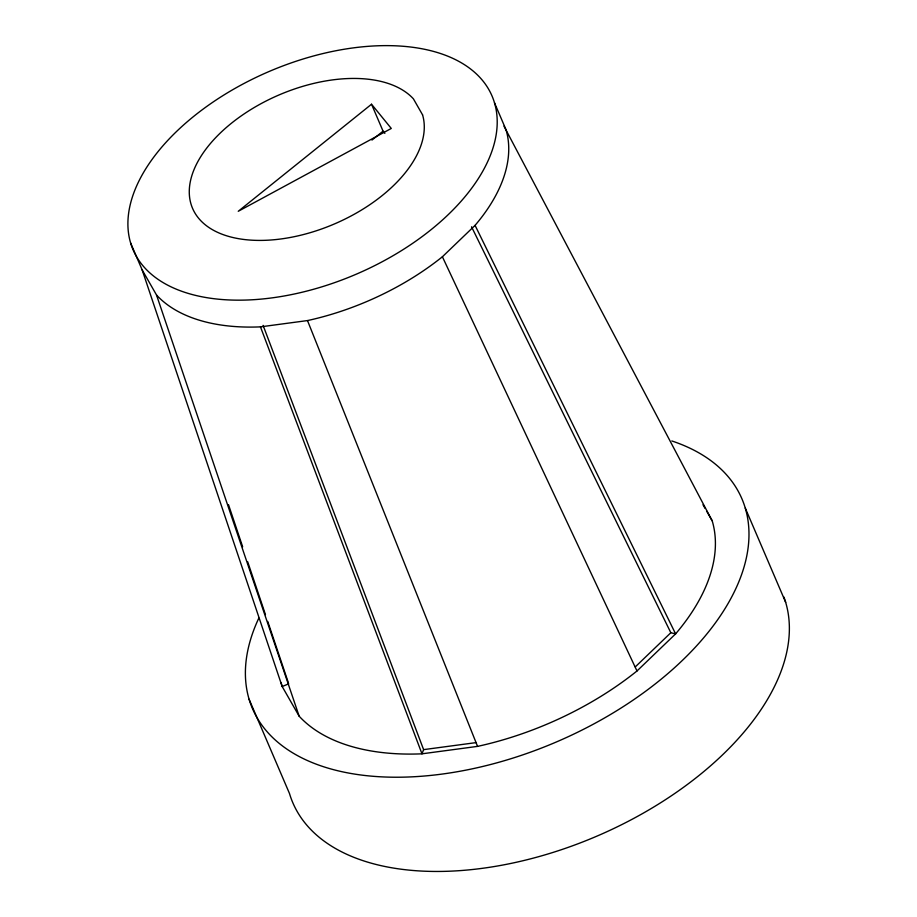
<?xml version="1.0" encoding="UTF-8"?>
<svg xmlns="http://www.w3.org/2000/svg" width="917" height="917" viewBox="0 0 917 917"><rect width="100%" height="100%" fill="white"/><g stroke="black" fill="none" stroke-linecap="round" stroke-linejoin="round"><path stroke-width="1.38" d="M263.087 325.363L423.608 749.636L421.98 753.82A230.763 130.374 -23.2 0 1 299.148 716.177L282.172 686.512L142.158 269.907L130.615 242.982M142.158 269.907L156.52 295.01A195.252 110.315 -23.2 0 0 260.462 326.865L307.493 320.572A195.252 110.315 -23.2 0 0 442.395 256.771L475.063 225.376A195.252 110.315 -23.2 0 0 506.024 129.733L494.492 102.807A195.252 110.315 -23.2 0 0 194.244 115.943A195.252 110.315 -23.2 0 0 248.92 299.939A195.252 110.315 -23.2 0 0 494.492 102.807M635.275 666.9L670.831 632.73L675.6 633.876A230.763 130.374 -23.2 0 0 712.2 520.845L503.972 126.145M260.462 326.865L421.98 753.82L477.562 746.381A230.763 130.374 -23.2 0 0 636.994 670.98L675.6 633.876L475.063 225.376M371.534 104.229L238.248 211.288L391.284 128.449L371.534 104.229L383.065 131.154L384.865 133.355M371.958 140.072L383.065 131.154M288.717 683.841L282.172 686.512A230.763 130.374 -23.2 0 1 281.106 682.557M423.608 749.636L476.404 742.575M703.007 504.774L705.127 508.477M706.537 510.952L712.2 520.845M471.544 226.786L670.831 632.73M442.395 256.771L636.994 670.98M745.28 508.098L785.674 602.331M249.092 699.247L289.474 793.48A266.262 150.434 -23.2 0 0 585.218 840.969A266.262 150.434 -23.2 0 0 783.897 597.024M307.493 320.572L477.562 746.381M156.52 295.01L299.148 716.177M228.516 504.717L242.65 546.784M247.67 561.708L265.46 614.631M267.741 621.417L288.259 682.477M671.829 440.951A266.262 150.434 -23.2 0 1 702.067 639.676A266.262 150.434 -23.2 0 1 382.183 776.882A266.262 150.434 -23.2 0 1 258.823 618.104M422.554 114.831L413.418 98.853A124.254 70.196 -23.2 0 0 216.974 136.312A124.254 70.196 -23.2 0 0 276.051 239.543A124.254 70.196 -23.2 0 0 422.554 114.831"/></g></svg>
